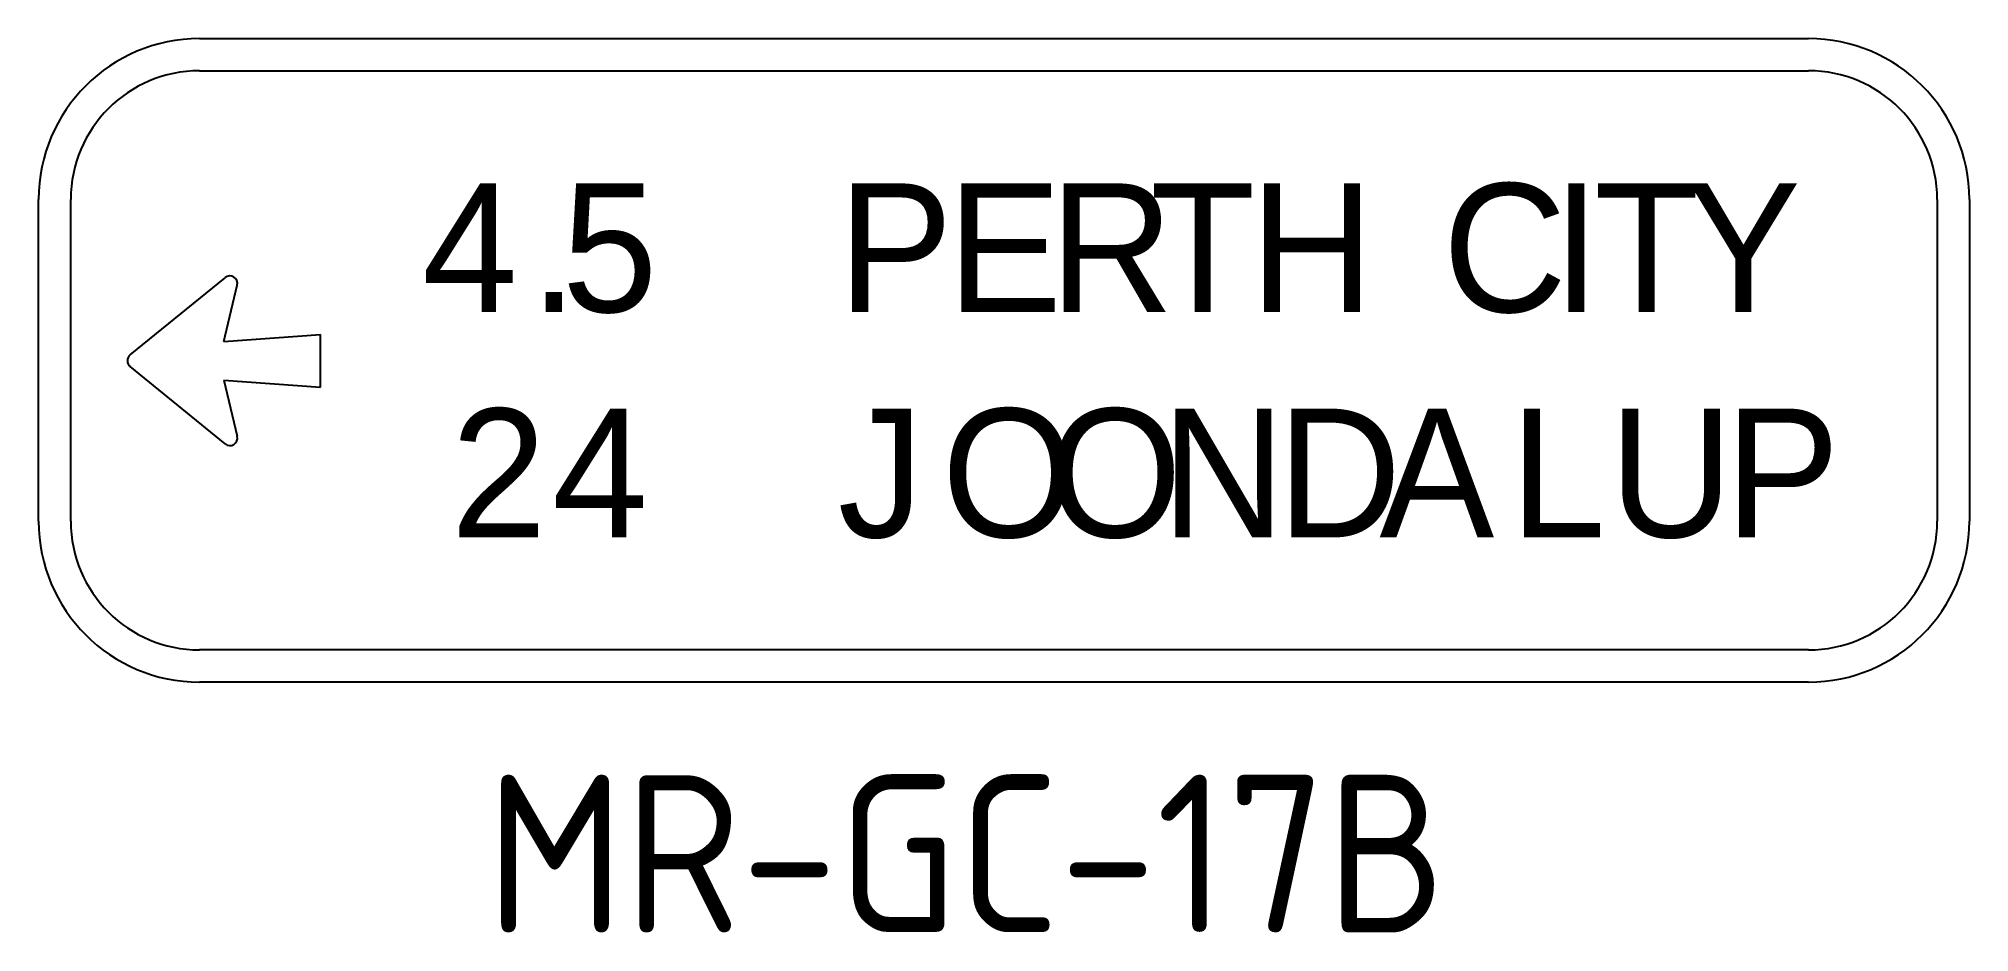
# Model space of a CAD drawing. Extents: x 48.4 to 79, y -0.4 to 13.8.
import ezdxf
from ezdxf.enums import TextEntityAlignment as Align

# ---------------------------------------------------------------- set-up
doc = ezdxf.new("R2010")
doc.units = 0
doc.layers.add('L18', color=4, linetype='CONTINUOUS')
doc.layers.add('T25', color=1, linetype='CONTINUOUS')
doc.styles.add('DSERIES', font='Dseries.shx')
doc.styles.add('ISO', font='iso.shx')

msp = doc.modelspace()

# ---------------------------------------------------------------- linework, layer by layer
at = {"layer": 'L18'}
for p, q in [((50.938, 13.76), (76.438, 13.76)), ((50.938, 13.25), (76.438, 13.25)), ((48.388, 6.11), (48.388, 11.21)), ((48.898, 6.11), (48.898, 11.21)), ((78.478, 11.21), (78.478, 6.11)), ((78.988, 11.21), (78.988, 6.11)), ((49.839, 8.746), (51.344, 9.97)), ((51.326, 8.959), (51.536, 9.85)), ((51.326, 8.959), (52.857, 9.072)), ((52.857, 8.234), (52.857, 9.072)), ((51.344, 7.335), (49.839, 8.56)), ((51.326, 8.347), (52.857, 8.234)), ((51.326, 8.347), (51.536, 7.456)), ((76.438, 4.07), (50.938, 4.07)), ((76.438, 3.56), (50.938, 3.56))]:
    msp.add_line(p, q, dxfattribs=at)
for centre, radius, start, end in [((50.938, 11.21), 2.55, 90, 180), ((76.438, 11.21), 2.55, 0, 90), ((50.938, 11.21), 2.04, 90, 180), ((76.438, 11.21), 2.04, 0, 90), ((51.419, 9.878), 0.12, 346.751, 129.1511), ((49.915, 8.653), 0.12, 129.1511, 230.8489), ((51.419, 7.428), 0.12, 230.8489, 13.249), ((50.938, 6.11), 2.55, 180, 270), ((50.938, 6.11), 2.04, 180, 270), ((76.438, 6.11), 2.04, 270, 360), ((76.438, 6.11), 2.55, 270, 360)]:
    msp.add_arc(centre, radius, start, end, dxfattribs=at)

# ---------------------------------------------------------------- texts
at = {"layer": 'L18', "style": 'DSERIES'}
for s, p in [('4', (54.464, 9.425)), ('5', (56.68, 9.425)), ('P', (61.058, 9.425)), ('E', (62.787, 9.425)), ('R', (64.408, 9.425)), ('T', (66.006, 9.425)), ('H', (67.584, 9.425)), ('C', (70.639, 9.425)), ('I', (72.382, 9.425)), ('T', (73.042, 9.425)), ('Y', (74.497, 9.425)), ('.', (56.175, 9.425)), ('2', (54.921, 5.855)), ('4', (56.527, 5.855)), ('J', (61.053, 5.855)), ('O', (62.701, 5.855)), ('O', (64.389, 5.855)), ('N', (66.18, 5.855)), ('D', (68.017, 5.855)), ('A', (69.638, 5.855)), ('L', (71.706, 5.855)), ('U', (73.277, 5.855)), ('P', (75.114, 5.855))]:
    msp.add_text(s, height=2.04, dxfattribs=at).set_placement(p)
at = {"layer": 'T25', "style": 'ISO'}
msp.add_text('MR-GC-17B', height=2.5, dxfattribs=at).set_placement((63.094, -0.408), align=Align.CENTER)

doc.saveas('drawing.dxf')
